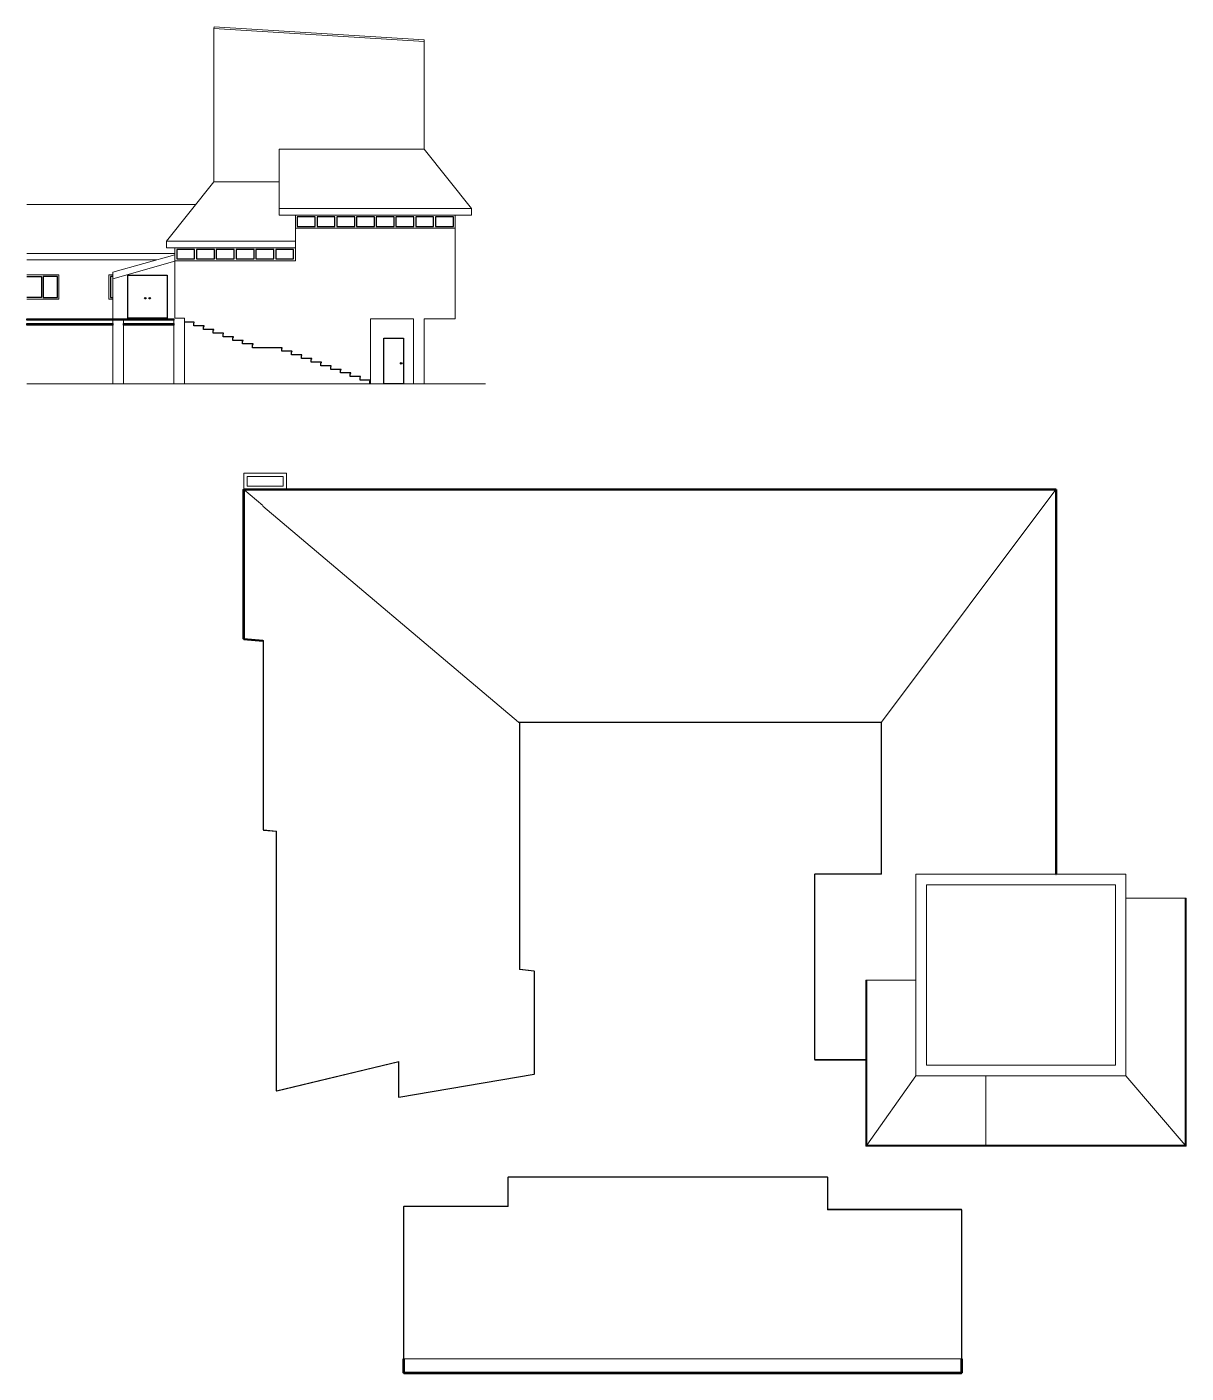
# Model space of a CAD drawing. Header units: inches. Extents: x -3224 to 2593, y -3513 to 2631.
# Drawn here: x 460 to 2593, y -3508 to -1029 of the extents above; entities that cross this region are included whole.
import ezdxf

# ---------------------------------------------------------------- set-up
doc = ezdxf.new("R2010")
doc.units = ezdxf.units.IN
doc.header["$MEASUREMENT"] = 0
for name, color, linetype, lineweight in [('A-CLNG', 13, 'Continuous', 30), ('A-DOOR', 31, 'Continuous', 30), ('A-FLOR', 140, 'Continuous', 30), ('A-GLAZ', 151, 'Continuous', 30), ('A-ROOF', 132, 'Continuous', 13), ('A-ROOF-MCUT', 132, 'Continuous', 50), ('A-ROOF-OTLN', 132, 'Continuous', 9), ('A-WALL', 113, 'Continuous', 13)]:
    doc.layers.add(name, color=color, linetype=linetype, lineweight=lineweight)

# ---------------------------------------------------------------- blocks, each defined once
blk = doc.blocks.new('Chimney - Chimney-126275-Level 3')
at = {"layer": 'A-WALL', "color": 8, "lineweight": 20}
for p, q in [((-784.2, -743), (-814.2, -743)), ((-814.2, -743), (-814.2, -821)), ((-784.2, -821), (-784.2, -743)), ((-808.2, -749), (-790.2, -749)), ((-808.2, -815), (-808.2, -749)), ((-790.2, -749), (-790.2, -815)), ((-790.2, -815), (-808.2, -815)), ((-814.2, -821), (-784.2, -821))]:
    blk.add_line(p, q, dxfattribs=at)

msp = doc.modelspace()

# ---------------------------------------------------------------- linework, layer by layer
at = {"layer": 'A-CLNG'}
for points in [[(617.7, -1578.4), (459.7, -1578.4), (459.7, -1575.4), (617.7, -1575.4)], [(730, -1578.4), (637.4, -1578.4), (637.4, -1575.4), (730, -1575.4)]]:
    msp.add_lwpolyline(points, close=True, dxfattribs=at)
at = {"layer": 'A-DOOR'}
for points in [[(645.5, -1486.2), (717.6, -1486.2), (717.6, -1565.4), (645.5, -1565.4)], [(1116.5, -1602.3), (1152.4, -1602.3), (1152.4, -1686.3), (1116.5, -1686.3)]]:
    msp.add_lwpolyline(points, close=True, dxfattribs=at)
for centre, radius in [((677.3, -1528.7), 1.4), ((685.7, -1528.7), 1.4), ((1148.4, -1648.6), 1.51)]:
    msp.add_circle(centre, radius, dxfattribs=at)
at = {"layer": 'A-FLOR'}
for p, q in [((767.5, -1573), (749.6, -1573)), ((766.6, -1574.8), (767.5, -1573.7)), ((766.6, -1579.7), (766.6, -1574.8)), ((785.6, -1579.7), (766.6, -1579.7)), ((767.5, -1573.7), (767.5, -1573)), ((784.6, -1581.4), (785.6, -1580.5)), ((784.6, -1586.3), (784.6, -1581.4)), ((785.6, -1580.5), (785.6, -1579.7)), ((803.6, -1586.3), (784.6, -1586.3)), ((802.5, -1588), (803.6, -1587.1)), ((802.5, -1593.1), (802.5, -1588)), ((821.5, -1593.1), (802.5, -1593.1)), ((803.6, -1587.1), (803.6, -1586.3)), ((820.6, -1594.8), (821.5, -1593.7)), ((820.6, -1599.7), (820.6, -1594.8)), ((839.6, -1599.7), (820.6, -1599.7)), ((821.5, -1593.7), (821.5, -1593.1)), ((838.5, -1601.4), (839.6, -1600.4)), ((838.5, -1606.3), (838.5, -1601.4)), ((857.5, -1606.3), (838.5, -1606.3)), ((839.6, -1600.4), (839.6, -1599.7)), ((856.5, -1608), (857.5, -1607.2)), ((856.5, -1612.9), (856.5, -1608)), ((857.5, -1607.2), (857.5, -1606.3)), ((875.7, -1612.9), (856.5, -1612.9)), ((874.6, -1614.6), (875.7, -1613.8)), ((874.6, -1619.8), (874.6, -1614.6)), ((929.6, -1619.8), (874.6, -1619.8)), ((875.7, -1613.8), (875.7, -1612.9)), ((928.6, -1621.5), (929.6, -1620.4)), ((928.6, -1626.4), (928.6, -1621.5)), ((947.1, -1626.4), (928.6, -1626.4)), ((929.6, -1620.4), (929.6, -1619.8)), ((946.7, -1628.1), (947.6, -1627)), ((946.7, -1633), (946.7, -1628.1)), ((965.7, -1633), (946.7, -1633)), ((947.6, -1627), (947.1, -1626.4)), ((964.6, -1634.7), (965.7, -1633.8)), ((964.6, -1639.6), (964.6, -1634.7)), ((965.7, -1633.8), (965.7, -1633)), ((983.6, -1639.6), (964.6, -1639.6)), ((982.5, -1641.5), (983.6, -1640.5)), ((982.5, -1646.4), (982.5, -1641.5)), ((1001.5, -1646.4), (982.5, -1646.4)), ((983.6, -1640.5), (983.6, -1639.6)), ((1000.7, -1648.1), (1001.5, -1647.1)), ((1000.7, -1653), (1000.7, -1648.1)), ((1019.7, -1653), (1000.7, -1653)), ((1001.5, -1647.1), (1001.5, -1646.4)), ((1018.6, -1654.8), (1019.7, -1653.7)), ((1018.6, -1659.7), (1018.6, -1654.8)), ((1037.6, -1659.7), (1018.6, -1659.7)), ((1019.7, -1653.7), (1019.7, -1653)), ((1037.6, -1660.5), (1037.6, -1659.7)), ((1036.5, -1661.4), (1037.6, -1660.5)), ((1036.5, -1666.3), (1036.5, -1661.4)), ((1055.7, -1666.3), (1036.5, -1666.3)), ((1054.6, -1668.2), (1055.7, -1667.1)), ((1054.6, -1673.1), (1054.6, -1668.2)), ((1073.6, -1673.1), (1054.6, -1673.1)), ((1055.7, -1667.1), (1055.7, -1666.3)), ((1072.6, -1674.8), (1073.6, -1673.7)), ((1072.6, -1679.7), (1072.6, -1674.8)), ((1091.6, -1679.7), (1072.6, -1679.7)), ((1073.6, -1673.7), (1073.6, -1673.1)), ((1090.7, -1681.4), (1091.6, -1680.4)), ((1090.7, -1686.3), (1090.7, -1681.4)), ((1091.6, -1680.4), (1091.6, -1679.7))]:
    msp.add_line(p, q, dxfattribs=at)
msp.add_lwpolyline([(730, -1569.4), (459.7, -1569.4), (459.7, -1566.4), (730, -1566.4)], close=True, dxfattribs=at)
at = {"layer": 'A-GLAZ'}
for points in [[(957.2, -1396.4), (990.2, -1396.4), (990.2, -1378.9), (957.2, -1378.9)], [(993.4, -1396.4), (1026.5, -1396.4), (1026.5, -1378.9), (993.4, -1378.9)], [(1029.7, -1396.4), (1062.8, -1396.4), (1062.8, -1378.9), (1029.7, -1378.9)], [(1066.2, -1396.4), (1099.2, -1396.4), (1099.2, -1378.9), (1066.2, -1378.9)], [(1102.4, -1396.4), (1135.5, -1396.4), (1135.5, -1378.9), (1102.4, -1378.9)], [(1138.7, -1396.4), (1171.8, -1396.4), (1171.8, -1378.9), (1138.7, -1378.9)], [(1175, -1396.4), (1208, -1396.4), (1208, -1378.9), (1175, -1378.9)], [(1211.2, -1396.4), (1244.3, -1396.4), (1244.3, -1378.9), (1211.2, -1378.9)], [(735.3, -1456.4), (768.1, -1456.4), (768.1, -1438.9), (735.3, -1438.9)], [(771.8, -1456.4), (804.6, -1456.4), (804.6, -1438.9), (771.8, -1438.9)], [(808, -1456.4), (841.1, -1456.4), (841.1, -1438.9), (808, -1438.9)], [(844.5, -1456.4), (877.6, -1456.4), (877.6, -1438.9), (844.5, -1438.9)], [(881, -1456.4), (914.1, -1456.4), (914.1, -1438.9), (881, -1438.9)], [(917.5, -1456.4), (950.3, -1456.4), (950.3, -1438.9), (917.5, -1438.9)], [(489.5, -1527.4), (515.6, -1527.4), (515.6, -1488.8), (489.5, -1488.8)]]:
    msp.add_lwpolyline(points, close=True, dxfattribs=at)
for points in [[(459.7, -1488.8), (486.5, -1488.8), (486.5, -1527.4), (459.7, -1527.4)], [(617.7, -1488.8), (613.5, -1488.8), (613.5, -1527.4), (617.7, -1527.4)]]:
    msp.add_lwpolyline(points, dxfattribs=at)
at = {"layer": 'A-ROOF'}
for p, q in [((804, -1029.3), (803.8, -1032.2)), ((1190.5, -1053.2), (804, -1029.3)), ((1190.3, -1056.1), (1190.5, -1053.2)), ((923.9, -1363.6), (923.9, -1254.3)), ((923.9, -1254.3), (1190.3, -1254.3)), ((1190.3, -1254.3), (1277.8, -1363.6)), ((716.3, -1423.7), (803.8, -1314.3)), ((803.8, -1314.3), (923.9, -1314.3)), ((459.7, -1356.3), (770.1, -1356.3)), ((716.3, -1423.7), (953.7, -1423.7)), ((716.3, -1435.7), (716.3, -1423.7)), ((953.7, -1435.7), (716.3, -1435.7)), ((731.9, -1446.3), (459.7, -1446.3)), ((459.7, -1458.3), (698.2, -1458.3)), ((731.9, -1448.9), (617.7, -1480.9)), ((617.7, -1492.8), (731.9, -1460.8)), ((731.9, -1460.8), (731.9, -1448.9)), ((617.7, -1480.9), (617.7, -1492.8)), ((459.7, -1686.3), (1303.5, -1686.3)), ((893.8, -1910.3), (859, -1880.8)), ((2352.9, -1880.8), (2032.4, -2309.3)), ((2352.9, -2588.9), (2352.9, -1880.8)), ((893.8, -1911.6), (1364.2, -2309.3)), ((859, -2155.7), (895, -2158.9)), ((895, -2158.9), (895, -2507.6)), ((1364.2, -2309.3), (2032.4, -2309.3)), ((1365.8, -2764.5), (1365.8, -2310.1)), ((2032.4, -2309.3), (2032.4, -2588.9)), ((895, -2507.6), (919, -2509.7)), ((919, -2509.7), (919, -2987.7)), ((2031.6, -2588.9), (1909.3, -2588.9)), ((1909.3, -2588.9), (1909.3, -2930.4)), ((2329.9, -2588.9), (2352.9, -2588.9)), ((2592.5, -2632.9), (2481.9, -2632.9)), ((2590.6, -2632.9), (2590.6, -3087.9)), ((1392.8, -2767.5), (1365.8, -2764.5)), ((1392.8, -2957), (1392.8, -2767.5)), ((2095.4, -2783.9), (2003.4, -2783.9)), ((2005.4, -2783.9), (2005.4, -3087.9)), ((919, -2987.7), (1144, -2933.7)), ((1144, -2934.5), (1144, -2999.5)), ((1909.3, -2930.4), (2003.4, -2930.4)), ((1144, -2999.5), (1392.8, -2957)), ((2095.4, -2960.4), (2005.4, -3087.9)), ((2224.4, -2960.4), (2224.4, -3087.9)), ((2481.9, -2960.4), (2590.6, -3087.9)), ((2005.4, -3087.9), (2590.6, -3087.9)), ((1932.9, -3147), (1345.3, -3147)), ((1345.3, -3147), (1345.3, -3200.2)), ((1932.9, -3206), (1932.9, -3147)), ((1345.3, -3201), (1153, -3201)), ((1153, -3201), (1153, -3481.3)), ((2179.1, -3206.7), (1932.9, -3206.7)), ((2179.1, -3481.3), (2179.1, -3206.7)), ((2179.1, -3481.3), (1153, -3481.3))]:
    msp.add_line(p, q, dxfattribs=at)
msp.add_lwpolyline([(923.9, -1375.7), (1277.8, -1375.7), (1277.8, -1363.6), (923.9, -1363.6)], close=True, dxfattribs=at)
at = {"layer": 'A-ROOF-MCUT'}
for p, q in [((858.2, -1880.8), (858.2, -2155.7)), ((858.2, -1880.8), (2353.6, -1881.6)), ((859, -2155.7), (859, -1880.1)), ((2353.6, -1880.8), (859, -1880.1)), ((2353.6, -2588.9), (2353.6, -1880.8)), ((858.2, -2155.7), (859, -2155.7)), ((859, -2155.7), (858.9, -2156.4)), ((858.9, -2156.4), (893.8, -2159.5)), ((893.8, -2159.5), (893.8, -2158.7)), ((2352.9, -2588.9), (2353.6, -2588.9)), ((1153, -3481.3), (1152.3, -3481.3)), ((1152.3, -3481.3), (1152.3, -3506.8)), ((1153, -3507.5), (1153, -3481.3)), ((2179.9, -3481.3), (2179.1, -3481.3)), ((2179.1, -3481.3), (2179.1, -3507.5)), ((2179.9, -3506.8), (2179.9, -3481.3)), ((2179.9, -3506.8), (1152.3, -3506.8)), ((1153, -3507.5), (2179.1, -3507.5))]:
    msp.add_line(p, q, dxfattribs=at)
at = {"layer": 'A-ROOF-OTLN'}
for p, q in [((893.8, -2159.5), (894.9, -2159.6)), ((894.2, -2159.5), (894.2, -2507.6)), ((895, -2158.9), (894.9, -2159.6)), ((1364.2, -2310.1), (2032.4, -2310.1)), ((1366.5, -2764.5), (1366.5, -2310.1)), ((2031.6, -2309.3), (2031.6, -2588.9)), ((895, -2507.6), (894.2, -2507.6)), ((894.9, -2508.4), (895, -2507.6)), ((894.9, -2508.4), (918.9, -2510.5)), ((918.2, -2510.4), (918.2, -2987.7)), ((919, -2509.7), (918.9, -2510.5)), ((1908.6, -2588.9), (2032.4, -2588.9)), ((1908.6, -2588.9), (1908.6, -2930.4)), ((2031.6, -2588.2), (1909.3, -2588.2)), ((1909.3, -2931.2), (1909.3, -2588.2)), ((2591.4, -2632.9), (2591.4, -3088.6)), ((2592.5, -3089.8), (2592.5, -2632.9)), ((1365.8, -2764.5), (1365.9, -2763.7)), ((1366.5, -2764.5), (1365.8, -2764.5)), ((1392.9, -2766.7), (1366.5, -2763.8)), ((1392.9, -2766.7), (1392.8, -2767.5)), ((1392.8, -2767.5), (1393.5, -2767.5)), ((1393.5, -2957), (1393.5, -2767.5)), ((2003.4, -3089.8), (2003.4, -2783.9)), ((2004.6, -2783.9), (2004.6, -3088.6)), ((919.2, -2988.4), (1144.2, -2934.4)), ((1143.3, -2934.6), (1143.3, -2999.5)), ((1144, -2933.7), (1144.2, -2934.4)), ((1909.3, -2930.4), (1908.6, -2930.4)), ((1909.3, -2931.2), (2003.4, -2931.2)), ((1144.1, -3000.3), (1392.9, -2957.7)), ((1392.8, -2957), (1392.9, -2957.7)), ((1393.5, -2957), (1392.8, -2957)), ((919, -2987.7), (918.2, -2987.7)), ((919.2, -2988.4), (919, -2987.7)), ((1144, -2999.5), (1143.3, -2999.5)), ((1144.1, -3000.3), (1144, -2999.5)), ((2592.5, -3089.8), (2003.4, -3089.8)), ((2004.6, -3088.6), (2591.4, -3088.6)), ((1344.6, -3147), (1344.6, -3200.2)), ((1344.6, -3147), (1933.6, -3147)), ((1345.3, -3201), (1345.3, -3146.2)), ((1932.9, -3146.2), (1345.3, -3146.2)), ((1932.9, -3146.2), (1932.9, -3206.7)), ((1933.6, -3206), (1933.6, -3147)), ((1152.3, -3201), (1152.3, -3481.3)), ((1152.3, -3201), (1153, -3201)), ((1153, -3201), (1153, -3200.2)), ((1345.3, -3200.2), (1153, -3200.2)), ((2179.1, -3206), (1932.9, -3206)), ((2179.1, -3206), (2179.1, -3206.7)), ((2179.1, -3206.7), (2179.9, -3206.7)), ((2179.9, -3481.3), (2179.9, -3206.7))]:
    msp.add_line(p, q, dxfattribs=at)
at = {"layer": 'A-WALL'}
for p, q in [((803.8, -1314.3), (803.8, -1032.2)), ((803.8, -1032.2), (1190.3, -1056.1)), ((1190.3, -1056.1), (1190.3, -1254.3)), ((953.7, -1459.6), (953.7, -1375.7)), ((1247.7, -1375.7), (1247.7, -1566.4)), ((953.7, -1399.6), (1247.7, -1399.6)), ((731.9, -1435.7), (731.9, -1565.4)), ((731.9, -1459.6), (953.7, -1459.6)), ((617.7, -1492.8), (617.7, -1566.4)), ((730, -1686.3), (730, -1566.4)), ((731.9, -1565.4), (749.6, -1565.4)), ((749.6, -1565.4), (749.6, -1686.3)), ((1170.9, -1566.4), (1091.6, -1566.4)), ((1091.6, -1566.4), (1091.6, -1686.3)), ((1170.9, -1686.3), (1170.9, -1566.4)), ((1247.7, -1566.4), (1190.3, -1566.4)), ((1190.3, -1566.4), (1190.3, -1686.3)), ((2095.4, -2588.9), (2095.4, -2960.4)), ((2481.9, -2588.9), (2095.4, -2588.9)), ((2481.9, -2588.9), (2481.9, -2960.4)), ((2114.9, -2608.4), (2462.4, -2608.4)), ((2114.9, -2940.9), (2114.9, -2608.4)), ((2462.4, -2608.4), (2462.4, -2940.9)), ((2462.4, -2940.9), (2114.9, -2940.9)), ((2095.4, -2960.4), (2114.9, -2960.4)), ((2481.9, -2960.4), (2095.4, -2960.4))]:
    msp.add_line(p, q, dxfattribs=at)
for points in [[(459.7, -1485.8), (518.5, -1485.8), (518.5, -1530.4), (459.7, -1530.4)], [(617.7, -1485.8), (610.5, -1485.8), (610.5, -1530.4), (617.7, -1530.4)]]:
    msp.add_lwpolyline(points, dxfattribs=at)
msp.add_lwpolyline([(617.7, -1686.3), (637.4, -1686.3), (637.4, -1569.4), (617.7, -1569.4)], close=True, dxfattribs=at)

# ---------------------------------------------------------------- block references
at = {"layer": 'A-WALL', "rotation": 270}
msp.add_blockref('Chimney - Chimney-126275-Level 3', (1680, -2665), dxfattribs=at)

doc.saveas('drawing.dxf')
